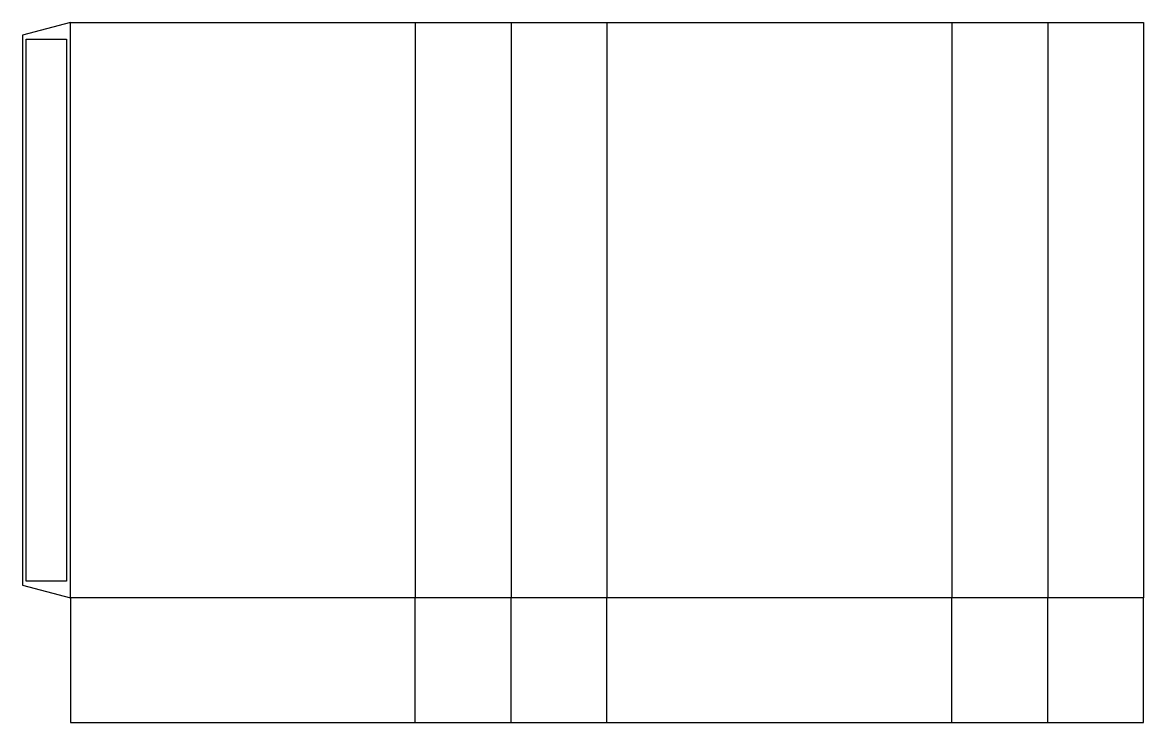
# Model space of a CAD drawing. Header units: millimetres. Extents: x 0 to 585, y 0 to 365.
import ezdxf

# ---------------------------------------------------------------- set-up
doc = ezdxf.new("R2010")
doc.units = ezdxf.units.MM
for name, color, linetype in [('CREASE', 5, 'CONTINUOUS'), ('CUT', 1, 'CONTINUOUS'), ('GLUE', 2, 'CONTINUOUS')]:
    doc.layers.add(name, color=color, linetype=linetype)

msp = doc.modelspace()

# ---------------------------------------------------------------- linework, layer by layer
at = {"layer": 'CREASE'}
for p, q in [((25, 65), (25, 365)), ((205, 365), (205, 65)), ((255, 365), (255, 65)), ((305, 365), (305, 65)), ((485, 365), (485, 65)), ((535, 365), (535, 65)), ((205, 65), (25, 65)), ((255, 65), (205, 65)), ((205, 0), (205, 65)), ((305, 65), (255, 65)), ((255, 0), (255, 65)), ((485, 65), (305, 65)), ((305, 0), (305, 65)), ((535, 65), (485, 65)), ((485, 0), (485, 65)), ((585, 65), (535, 65)), ((535, 0), (535, 65))]:
    msp.add_line(p, q, dxfattribs=at)
at = {"layer": 'CUT'}
for p, q in [((25, 365), (0, 358.301)), ((25, 365), (205, 365)), ((205, 365), (255, 365)), ((255, 365), (305, 365)), ((305, 365), (485, 365)), ((485, 365), (535, 365)), ((535, 365), (585, 365)), ((585, 365), (585, 65)), ((0, 358.301), (0, 71.699)), ((0, 71.699), (25, 65)), ((25, 65), (25, 0)), ((585, 0), (585, 65)), ((25, 0), (205, 0)), ((205, 0), (255, 0)), ((255, 0), (305, 0)), ((305, 0), (485, 0)), ((485, 0), (535, 0)), ((535, 0), (585, 0))]:
    msp.add_line(p, q, dxfattribs=at)
at = {"layer": 'GLUE'}
for p, q in [((2, 356.301), (23, 356.301)), ((2, 73.699), (2, 356.301)), ((23, 356.301), (23, 73.699)), ((23, 73.699), (2, 73.699))]:
    msp.add_line(p, q, dxfattribs=at)

doc.saveas('drawing.dxf')
